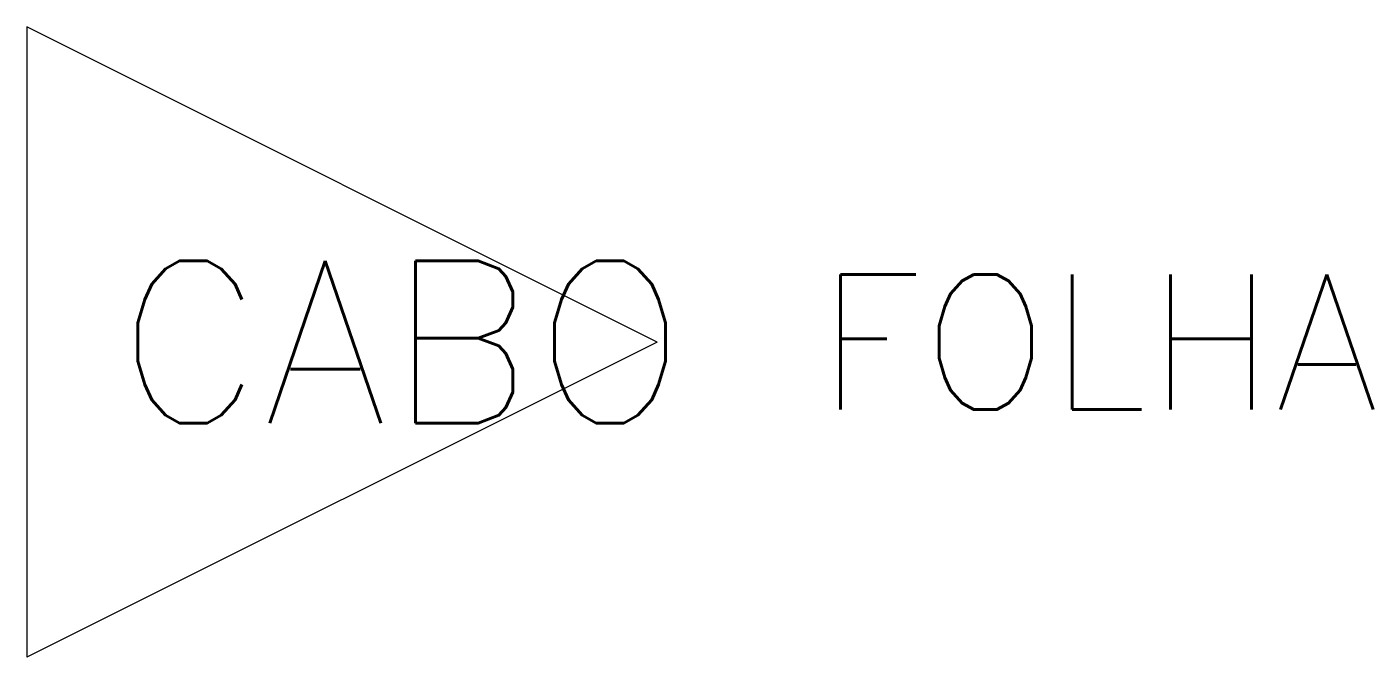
# Model space of a CAD drawing. Extents: x 220.5 to 235.5, y 181.5 to 188.5.
import ezdxf
from ezdxf.enums import TextEntityAlignment as Align

# ---------------------------------------------------------------- set-up
doc = ezdxf.new("R2010")
doc.units = 0
doc.header["$MEASUREMENT"] = 0
doc.layers.get('0').update_dxf_attribs({"linetype": 'CONTINUOUS'})
doc.styles.add('ROMANS', font='romans')

msp = doc.modelspace()

# ---------------------------------------------------------------- linework, layer by layer
for p, q in [((220.514, 188.5), (220.514, 181.5)), ((227.514, 185), (220.514, 188.5)), ((227.514, 185), (220.514, 181.5))]:
    msp.add_line(p, q)

# ---------------------------------------------------------------- texts
at = {"color": 7, "lineweight": -3, "style": 'ROMANS'}
for tag, height, p in [('CABO', 1.8, (221.514, 185)), ('FOLHA', 1.5, (229.296, 185))]:
    msp.add_attdef(tag, text='', height=height, dxfattribs=at).set_placement(p, align=Align.MIDDLE_LEFT)

doc.saveas('drawing.dxf')
